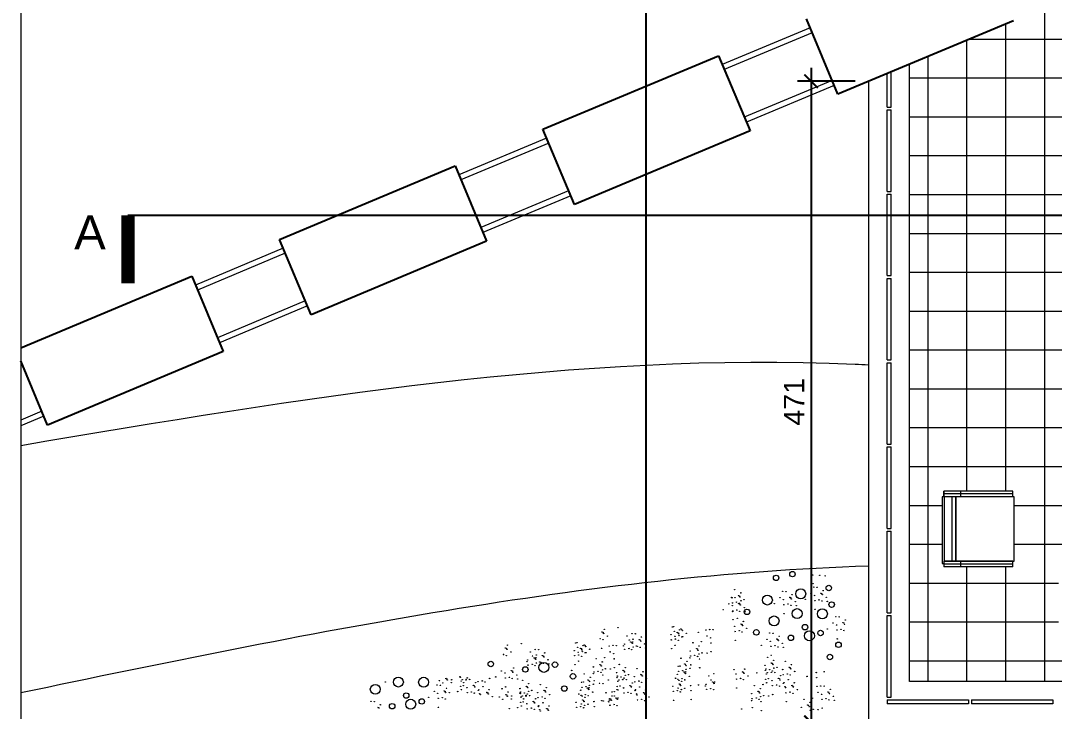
# Model space of a CAD drawing. Header units: millimetres. Extents: x 19901 to 59163, y 13732 to 30178.
# Drawn here: x 41635 to 42395, y 27761 to 28269 of the extents above; entities that cross this region are included whole.
import ezdxf

# ---------------------------------------------------------------- set-up
doc = ezdxf.new("R2010")
doc.units = ezdxf.units.MM
doc.layers.get('0').update_dxf_attribs({"lineweight": 18})
doc.layers.add('A-ANNO-SYMB', color=3, linetype='Continuous')
doc.layers.add('A-ANNO-TEXT', color=3, linetype='Continuous')
for name, color, linetype, lineweight in [('A-FURN', 8, 'Continuous', 13), ('Curve di livello', 6, 'Continuous', 9), ('MURO', 1, 'Continuous', 25), ('Pavimentazione esterna', 51, 'Continuous', 15), ('QUOTE', 252, 'Continuous', 13), ('Vegetazione', 53, 'Continuous', 9), ('Verde', 86, 'Continuous', 5), ('Vetro', 150, 'Continuous', 15), ('Wall', 255, 'Continuous', 20)]:
    doc.layers.add(name, color=color, linetype=linetype, lineweight=lineweight)
doc.styles.get("Standard").update_dxf_attribs({"font": 'arial.ttf'})
doc.dimstyles.new('1-1', dxfattribs={"dimtxt": 15, "dimasz": 10, "dimexe": 10, "dimexo": 10, "dimgap": 5, "dimtad": 1, "dimdec": 0, "dimtxsty": 'Standard', "dimblk": 'ARCHTICK', "dimcen": 2.5, "dimdle": 10, "dimadec": 0, "dimazin": 0, "dimtfac": 1, "dimtdec": 0, "dimtmove": 0, "dimatfit": 3, "dimldrblk": 'ARCHTICK', "dimfxl": 1, "dimarcsym": 0})
pattern_1 = [(90, (15327.046, 10910.573), (-28.575, 0), []), (180, (15327.046, 10910.573), (-2e-15, -28.575), [])]

# ---------------------------------------------------------------- blocks, each defined once
blk = doc.blocks.new('_ArchTick')
at = {"color": 0, "linetype": 'ByBlock', "const_width": 0.15}
blk.add_lwpolyline([(-0.5, -0.5), (0.5, 0.5)], dxfattribs=at)
blk = doc.blocks.new('*D115')
at = {"layer": 'Defpoints', "color": 0, "transparency": 16777216}
for p in [(42258.16, 28224.59), (42215.8, 27753.14), (42258.16, 27753.14)]:
    blk.add_point(p, dxfattribs=at)
at = {"layer": 'QUOTE', "color": 0, "lineweight": -2, "transparency": 16777216}
for p, q in [((42215.8, 28234.59), (42215.8, 27743.14)), ((42248.16, 28224.59), (42205.8, 28224.59)), ((42248.16, 27753.14), (42205.8, 27753.14))]:
    blk.add_line(p, q, dxfattribs=at)
at = {"layer": 'QUOTE', "color": 0, "lineweight": -2, "transparency": 16777216, "xscale": 10, "yscale": 10, "zscale": 10}
for p, rotation in [((42215.8, 28224.59), 90), ((42215.8, 27753.14), 270)]:
    blk.add_blockref('_ArchTick', p, dxfattribs=dict(at, rotation=rotation))
at = {"layer": 'QUOTE', "color": 0, "transparency": 16777216, "insert": (42203.27, 27988.87), "char_height": 15, "attachment_point": 5, "rotation": 90}
blk.add_mtext('471', dxfattribs=at)

msp = doc.modelspace()

# ---------------------------------------------------------------- hatches: boundary and pattern name
at = {"layer": 'Pavimentazione esterna'}
h = msp.add_hatch(dxfattribs=at)
h.set_pattern_fill('ANSI37', color=256, scale=9, angle=45)
h.set_pattern_definition(pattern_1)
edge = h.paths.add_edge_path()
edge.add_line((42679.79, 28332.66), (42683.16, 28332.63))
edge.add_line((42683.16, 28332.63), (42683.16, 28335.41))
edge.add_line((42683.16, 28335.41), (42683.16, 28399.86))
edge.add_line((42683.16, 28399.86), (42683.16, 28402.56))
edge.add_line((42683.16, 28402.56), (42622.88, 28377.32))
edge.add_line((42622.88, 28377.32), (42620.18, 28383.77))
edge.add_line((42620.18, 28383.77), (42537.16, 28349.01))
edge.add_line((42537.16, 28349.01), (42539.87, 28342.56))
edge.add_line((42539.87, 28342.56), (42429.18, 28296.21))
edge.add_line((42429.18, 28296.21), (42426.48, 28302.66))
edge.add_line((42426.48, 28302.66), (42384.97, 28285.28))
edge.add_line((42384.97, 28285.28), (42616.41, 28277.68))
edge.add_line((42616.41, 28277.68), (42616.41, 28282.68))
edge.add_line((42616.41, 28282.68), (42649.69, 28282.68))
edge.add_line((42649.69, 28282.68), (42649.69, 28302.47))
edge.add_arc((42651.41, 28307.68), 5.48, 111.02062, 251.71295, ccw=False)
edge.add_arc((42651.41, 28313.16), 2, -10.51031, 190.51031, ccw=False)
edge.add_arc((42651.41, 28307.68), 5.48, -71.71295, 68.97938, ccw=False)
edge.add_line((42653.13, 28302.47), (42653.13, 28282.68))
edge.add_line((42653.13, 28282.68), (42679.41, 28282.68))
edge.add_line((42679.41, 28282.68), (42679.79, 28332.66))
edge = h.paths.add_edge_path()
edge.add_line((42687.66, 28088.26), (42683.16, 28088.26))
edge.add_line((42683.16, 28088.26), (42683.16, 28084.49))
edge.add_line((42683.16, 28084.49), (42610.79, 28084.49))
edge.add_arc((42683.16, 28088.26), 72.47, 182.97774, 270)
edge.add_line((42683.16, 28015.79), (42687.66, 28015.79))
edge.add_line((42687.66, 28015.79), (42687.66, 28088.26))
h.paths.add_polyline_path([(42384.97, 28285.28), (42364.61, 28269.17), (42346.16, 28261.44), (42288.16, 28237.16), (42288.16, 27957.72), (42384.97, 27957.72)])
edge = h.paths.add_edge_path(flags=0)
edge.add_arc((42488.22, 28159.23), 69.1, 0, 360)
h.paths.add_polyline_path([(42593.56, 28278.43), (42384.97, 28285.28), (42384.97, 27957.72), (42583.02, 27957.72)])
edge = h.paths.add_edge_path(flags=0)
edge.add_arc((42488.22, 28159.23), 69.1, 0, 360)
edge = h.paths.add_edge_path(flags=16)
edge.add_arc((42488.22, 28159.23), 80, 0, 180)
edge.add_arc((42488.22, 28159.23), 80, 180, 360)
h = msp.add_hatch(dxfattribs=at)
h.set_pattern_fill('ANSI37', color=256, scale=9, angle=45)
h.set_pattern_definition(pattern_1)
h.paths.add_polyline_path([(42384.97, 27957.72), (42288.16, 27957.72), (42288.16, 27783.14), (42384.97, 27783.14)])
h.paths.add_polyline_path([(42364.15, 27923.17), (42364.15, 27918.99), (42365.24, 27918.99), (42365.24, 27871.65), (42364.15, 27871.65), (42364.15, 27867.47), (42313.41, 27867.47), (42313.41, 27869.46), (42313.41, 27869.91), (42312.12, 27869.91), (42312.12, 27919.09), (42313.41, 27919.09), (42313.34, 27919.48), (42313.33, 27920.37), (42313.38, 27921.18), (42313.41, 27921.18), (42313.34, 27921.58), (42313.33, 27922.46), (42313.37, 27923.17)], flags=16)
h.paths.add_polyline_path([(42325.82, 27869.56), (42364.15, 27869.56), (42364.15, 27869.46), (42325.82, 27869.46)], flags=0)
h.paths.add_polyline_path([(42517.59, 27957.72), (42384.97, 27957.72), (42384.97, 27783.14), (42517.59, 27783.14)])
h.paths.add_polyline_path([(42411.54, 27945.59), (42491.4, 27945.59), (42491.4, 27901.59), (42411.54, 27901.59)], flags=16)
h.paths.add_polyline_path([(42402, 27872.55), (42449.33, 27872.55), (42449.33, 27871.47), (42453.62, 27871.47), (42453.62, 27872.55), (42500.95, 27872.55), (42500.95, 27871.47), (42505.13, 27871.47), (42505.13, 27820.68), (42504.42, 27820.64), (42503.54, 27820.66), (42503.14, 27820.72), (42503.04, 27820.72), (42503.04, 27820.68), (42502.33, 27820.64), (42501.44, 27820.66), (42501.05, 27820.72), (42501.05, 27819.43), (42451.87, 27819.43), (42451.87, 27820.72), (42451.52, 27820.72), (42451.17, 27820.72), (42451.17, 27819.43), (42402, 27819.43), (42402, 27820.69), (42401.18, 27820.64), (42400.3, 27820.66), (42399.9, 27820.72), (42399.8, 27820.72), (42399.8, 27820.68), (42399.09, 27820.64), (42398.2, 27820.66), (42397.81, 27820.72), (42397.81, 27871.47), (42402, 27871.47)], flags=16)
h.paths.add_polyline_path([(42399.9, 27833.13), (42401.89, 27833.13), (42401.89, 27829.52), (42449.43, 27829.52), (42449.43, 27833.13), (42451.42, 27833.13), (42451.42, 27871.47), (42451.52, 27871.47), (42451.52, 27833.13), (42449.43, 27833.13), (42449.43, 27820.87), (42401.89, 27820.87), (42401.89, 27820.72), (42399.9, 27820.72)], flags=0)
h.paths.add_polyline_path([(42583.02, 27957.72), (42517.59, 27957.72), (42517.59, 27783.14), (42683.16, 27783.14)])
h.paths.add_polyline_path([(42537.71, 27918.99), (42538.79, 27918.99), (42538.79, 27923.17), (42589.57, 27923.17), (42589.62, 27922.46), (42589.6, 27921.58), (42589.54, 27921.18), (42589.54, 27921.08), (42589.57, 27921.08), (42589.62, 27920.37), (42589.6, 27919.48), (42589.54, 27919.09), (42590.83, 27919.09), (42590.83, 27869.91), (42589.54, 27869.91), (42589.54, 27869.56), (42589.54, 27867.47), (42538.79, 27867.47), (42538.79, 27871.65), (42537.71, 27871.65)], flags=16)
h.paths.add_polyline_path([(42577.13, 27869.46), (42538.79, 27869.46), (42538.79, 27869.56), (42577.13, 27869.56)], flags=0)

# ---------------------------------------------------------------- linework, layer by layer
for p, q in [((41634.61, 28849.8), (41634.61, 27956.85)), ((41634.61, 28849.8), (41634.61, 27956.85)), ((41634.61, 27956.85), (41634.61, 27775.05)), ((41634.61, 27774.99), (41634.57, 27644.26))]:
    msp.add_line(p, q)
at = {"layer": 'A-ANNO-SYMB'}
for p, q in [((42094.27, 28894.92), (42094.27, 26705.81)), ((43136.4, 28125.9), (41713.49, 28125.9))]:
    msp.add_line(p, q, dxfattribs=at)
at = {"layer": 'A-ANNO-SYMB', "const_width": 10}
msp.add_lwpolyline([(41713.49, 28075.9), (41713.49, 28125.9)], dxfattribs=at)
at = {"layer": 'A-FURN', "lineweight": 20}
for p, q in [((42364.15, 27919.09), (42312.12, 27919.09)), ((42312.12, 27919.09), (42312.12, 27869.91)), ((42313.33, 27922.46), (42313.37, 27923.17)), ((42313.34, 27921.58), (42313.33, 27922.46)), ((42313.33, 27920.37), (42313.37, 27921.08)), ((42313.34, 27919.48), (42313.33, 27920.37)), ((42313.41, 27921.18), (42313.34, 27921.58)), ((42313.41, 27919.09), (42313.34, 27919.48)), ((42364.15, 27923.17), (42313.37, 27923.17)), ((42364.15, 27921.08), (42313.37, 27921.08)), ((42313.41, 27923.17), (42313.41, 27921.18)), ((42364.15, 27921.18), (42313.41, 27921.18)), ((42313.41, 27921.08), (42313.41, 27919.09)), ((42365.24, 27918.99), (42313.56, 27918.99)), ((42313.56, 27918.99), (42313.56, 27871.65)), ((42319.62, 27871.65), (42319.62, 27919.09)), ((42322.21, 27919.09), (42322.21, 27871.65)), ((42322.21, 27871.65), (42322.21, 27919.09)), ((42325.82, 27918.99), (42325.82, 27923.17)), ((42364.15, 27919.09), (42364.15, 27923.17)), ((42365.24, 27871.65), (42365.24, 27918.99)), ((42312.12, 27869.91), (42313.41, 27869.91)), ((42313.41, 27871.55), (42313.41, 27869.56)), ((42364.15, 27871.55), (42313.41, 27871.55)), ((42364.15, 27869.56), (42313.41, 27869.56)), ((42313.41, 27869.46), (42313.41, 27867.47)), ((42364.15, 27869.46), (42313.41, 27869.46)), ((42364.15, 27867.47), (42313.41, 27867.47)), ((42313.56, 27871.65), (42365.24, 27871.65)), ((42325.82, 27867.36), (42325.82, 27871.65)), ((42364.15, 27867.47), (42352.36, 27867.47)), ((42364.15, 27867.47), (42364.15, 27871.55))]:
    msp.add_line(p, q, dxfattribs=at)
at = {"layer": 'Curve di livello'}
msp.add_open_spline([(41634.61, 27956.85), (41839.16, 27991.25), (42047.03, 28026.21), (42254.84, 28016.32), (42258.16, 28016.15)], degree=3, knots=[0, 0, 0, 0, 616.486041, 626.504857, 626.504857, 626.504857, 626.504857], dxfattribs=at)
msp.add_open_spline([(41634.61, 27775.05), (41843.31, 27818.4), (42052.02, 27861.76), (42258.16, 27868.28)], degree=3, dxfattribs=at)
at = {"layer": 'MURO'}
for p, q in [((42235.48, 28215.1), (42212.3, 28270.44)), ((42364.61, 28269.17), (42235.48, 28215.1)), ((42018.6, 28189.33), (42147.73, 28243.4)), ((42147.73, 28243.4), (42170.91, 28188.06)), ((42041.77, 28133.99), (42018.6, 28189.33)), ((42170.91, 28188.06), (42041.77, 28133.99)), ((41824.89, 28108.22), (41954.03, 28162.29)), ((41954.03, 28162.29), (41977.21, 28106.95)), ((41848.07, 28052.87), (41824.89, 28108.22)), ((41977.21, 28106.95), (41848.07, 28052.87)), ((41634.61, 28028.54), (41760.33, 28081.18)), ((41760.33, 28081.18), (41783.5, 28025.84)), ((41783.5, 28025.84), (41654.37, 27971.76)), ((41654.37, 27971.76), (41634.61, 28018.95))]:
    msp.add_line(p, q, dxfattribs=at)
at = {"layer": 'Vegetazione'}
for centre, radius in [((42190.08, 27859.36), 2.02), ((42202.1, 27862.16), 2.02), ((42208.18, 27847.65), 3.67), ((42228.79, 27851.94), 2.02), ((42183.66, 27843.07), 3.67), ((42168.65, 27834.37), 2.02), ((42205.53, 27833.08), 3.67), ((42224.1, 27832.91), 3.67), ((42230.92, 27839.72), 2.02), ((42188.57, 27827.7), 3.67), ((42175.54, 27819.27), 2.02), ((42211.33, 27823.12), 2.02), ((42214.59, 27816.77), 3.67), ((42222.76, 27818.79), 2.02), ((42200.96, 27815.27), 2.02), ((42235.97, 27810.16), 2.02), ((41980.26, 27796.04), 2.02), ((42019.31, 27793.54), 3.67), ((42027.48, 27795.56), 2.02), ((42229.61, 27801.21), 2.02), ((42005.68, 27792.04), 2.02), ((42040.69, 27786.93), 2.02), ((41912.3, 27782.78), 3.67), ((41930.88, 27782.6), 3.67), ((41895.34, 27777.4), 3.67), ((41918.1, 27772.81), 2.02), ((42034.33, 27777.98), 2.02), ((41907.73, 27764.97), 2.02), ((41921.36, 27766.46), 3.67), ((41929.53, 27768.48), 2.02)]:
    msp.add_circle(centre, radius, dxfattribs=at)
at = {"layer": 'Verde'}
for centre in [(42217.05, 27861.56), (42222.21, 27861.2), (42226.21, 27860.88), (42159.67, 27850.69), (42217.25, 27855.06), (42217.73, 27852.53), (42220.24, 27852.38), (42224.68, 27850.07), (42157.31, 27844.97), (42157.69, 27844.71), (42159.82, 27844.82), (42162.41, 27846.37), (42163.05, 27846.09), (42163.53, 27845.26), (42164.1, 27848.37), (42164.25, 27842.5), (42166.48, 27843.28), (42192.85, 27844.73), (42194.93, 27849.42), (42195.45, 27843.3), (42197.43, 27849.27), (42200.18, 27844.96), (42200.82, 27844.68), (42201.29, 27843.84), (42201.87, 27846.96), (42211.57, 27843.52), (42215.66, 27847.84), (42218.26, 27846.41), (42218.57, 27842.69), (42221.61, 27843.2), (42222.99, 27848.07), (42223.63, 27847.79), (42223.73, 27842.33), (42224.1, 27846.95), (42227.05, 27844.98), (42227.73, 27842.01), (42151.15, 27835.96), (42155.24, 27840.28), (42157.84, 27838.85), (42158, 27840.99), (42158.15, 27835.13), (42158.2, 27834.49), (42161.04, 27841.51), (42161.19, 27835.64), (42162.57, 27840.51), (42163.15, 27840.64), (42163.21, 27840.23), (42163.31, 27834.77), (42163.68, 27839.39), (42166.63, 27837.41), (42167.31, 27834.45), (42188.76, 27840.41), (42195.76, 27839.58), (42198.81, 27840.09), (42200.92, 27839.22), (42204.24, 27841.87), (42204.92, 27838.9), (42218.77, 27836.19), (42158.35, 27828.63), (42161.55, 27829.64), (42165.99, 27827.32), (42195.97, 27833.08), (42233.99, 27830.86), (42236.49, 27830.71), (42240.93, 27828.39), (42062.07, 27819.59), (42062.71, 27819.31), (42063.76, 27821.59), (42073.8, 27822.69), (42113.78, 27823.25), (42114.68, 27823.49), (42115.31, 27820.06), (42117.43, 27819.17), (42119.12, 27821.17), (42120.03, 27821.72), (42120.67, 27821.44), (42121.15, 27820.6), (42132.81, 27819.33), (42138.41, 27821.04), (42141.25, 27821.39), (42143.76, 27821.24), (42159.57, 27823.67), (42159.88, 27819.94), (42162.93, 27820.46), (42164.3, 27825.32), (42164.94, 27825.05), (42165.04, 27819.59), (42165.42, 27824.21), (42168.36, 27822.23), (42227.82, 27821.85), (42231.91, 27826.16), (42234.51, 27824.74), (42234.82, 27821.01), (42237.87, 27821.53), (42239.24, 27826.4), (42239.88, 27826.12), (42239.98, 27820.66), (42240.36, 27825.28), (42043.58, 27811.78), (42060.7, 27814.73), (42062.82, 27813.85), (42063.19, 27818.48), (42066.14, 27816.5), (42080.45, 27816.6), (42082.05, 27813.7), (42083.2, 27812.28), (42083.84, 27812), (42084.12, 27818.4), (42084.65, 27812.28), (42084.89, 27814.28), (42086.63, 27818.25), (42089.37, 27813.94), (42090.01, 27813.66), (42090.49, 27812.82), (42091.06, 27815.93), (42112.7, 27817.52), (42113.01, 27813.79), (42115.62, 27816.33), (42116.06, 27814.31), (42118.07, 27818.9), (42118.17, 27813.44), (42118.55, 27818.06), (42118.66, 27816.85), (42120.77, 27815.98), (42121.49, 27816.08), (42124.1, 27818.62), (42128.86, 27811.62), (42135.09, 27812.38), (42139.18, 27816.69), (42141.78, 27815.27), (42160.09, 27813.44), (42183.31, 27814.1), (42185.38, 27818.8), (42185.91, 27812.67), (42187.89, 27818.65), (42190.64, 27814.33), (42191.28, 27814.06), (42191.75, 27813.22), (42192.33, 27816.33), (42235.03, 27814.51), (41990.97, 27807.88), (41991.61, 27807.6), (41992.09, 27806.76), (41992.66, 27809.88), (41995.04, 27804.79), (42002.7, 27810.97), (42009.35, 27804.88), (42013.02, 27806.69), (42015.53, 27806.54), (42019.96, 27804.22), (42041.6, 27805.8), (42042.68, 27811.54), (42044.21, 27808.34), (42044.52, 27804.62), (42046.33, 27807.46), (42046.97, 27807.18), (42047.44, 27806.34), (42047.56, 27805.14), (42048.02, 27809.46), (42048.93, 27810), (42049.57, 27809.72), (42049.67, 27804.26), (42050.05, 27808.89), (42050.39, 27804.37), (42052.99, 27806.91), (42061.71, 27807.62), (42067.31, 27809.32), (42068.08, 27804.98), (42070.15, 27809.68), (42072.66, 27809.53), (42077.95, 27809.39), (42078.47, 27810.62), (42078.78, 27806.9), (42081.83, 27807.42), (42083.94, 27806.54), (42084.31, 27811.17), (42084.96, 27808.55), (42087.26, 27809.19), (42088, 27809.07), (42090.11, 27808.2), (42093.44, 27810.84), (42094.11, 27807.88), (42113.22, 27807.29), (42115.82, 27809.83), (42126.88, 27805.65), (42131.6, 27807.3), (42132.24, 27807.03), (42132.72, 27806.19), (42133.29, 27809.3), (42135.66, 27804.21), (42139.28, 27803.99), (42142.09, 27811.54), (42142.29, 27805.04), (42179.22, 27809.79), (42186.22, 27808.95), (42189.27, 27809.47), (42191.38, 27808.6), (42194.7, 27811.24), (42195.38, 27808.28), (41989.6, 27803.01), (41991.72, 27802.14), (42006.85, 27797.68), (42007.37, 27798.91), (42010.94, 27801.99), (42012.1, 27800.57), (42012.74, 27800.29), (42013.21, 27799.45), (42013.55, 27800.56), (42013.79, 27802.57), (42013.86, 27796.84), (42016.16, 27797.48), (42016.9, 27797.36), (42018.27, 27802.22), (42018.91, 27801.94), (42019.01, 27796.48), (42019.39, 27801.11), (42022.33, 27799.13), (42041.91, 27802.08), (42044.72, 27798.12), (42044.96, 27802.59), (42047.07, 27801.72), (42057.76, 27799.91), (42062.19, 27797.59), (42063.98, 27800.67), (42070.68, 27803.55), (42070.99, 27799.83), (42120.04, 27800.3), (42124.47, 27797.98), (42126.75, 27800.57), (42127.19, 27801.92), (42130.23, 27802.44), (42132.34, 27801.57), (42133.44, 27803.45), (42133.75, 27799.73), (42183.88, 27801.01), (42186.43, 27802.45), (42186.62, 27796.7), (42187.26, 27796.42), (42188.31, 27798.69), (42196.93, 27797.94), (41988.03, 27790.87), (41990.63, 27789.44), (41995.36, 27791.1), (41996, 27790.83), (41996.48, 27789.99), (41997.05, 27793.1), (42007.68, 27795.19), (42010.72, 27795.7), (42012.84, 27794.83), (42023.01, 27796.16), (42039.75, 27791.28), (42042.12, 27795.58), (42055.65, 27788.85), (42055.78, 27793.93), (42056.09, 27790.21), (42059.13, 27790.72), (42060.5, 27795.59), (42061.14, 27795.31), (42061.24, 27789.85), (42061.62, 27794.48), (42062.34, 27791.74), (42064.56, 27792.5), (42068.18, 27792.28), (42071.19, 27793.33), (42072.74, 27789.71), (42074.72, 27795.69), (42077.46, 27791.37), (42078.1, 27791.09), (42078.58, 27790.26), (42079.15, 27793.37), (42087.78, 27792.62), (42092.21, 27790.3), (42118.06, 27794.33), (42118.37, 27790.6), (42119.48, 27794.45), (42121.41, 27791.12), (42122.23, 27790.13), (42122.78, 27795.99), (42122.87, 27789.85), (42123.34, 27789.02), (42123.42, 27795.71), (42123.52, 27790.25), (42123.9, 27794.87), (42123.91, 27792.13), (42126.85, 27792.89), (42127.39, 27795.42), (42133.95, 27793.23), (42144.27, 27788.94), (42159.04, 27791.79), (42165.29, 27790.26), (42165.93, 27789.98), (42166.41, 27789.14), (42166.98, 27792.25), (42175.84, 27789.54), (42181.9, 27795.04), (42182.21, 27791.31), (42182.54, 27792.42), (42183.67, 27789.58), (42185.25, 27791.83), (42186.51, 27789.93), (42187.36, 27790.96), (42187.74, 27795.58), (42188.38, 27792.97), (42189.02, 27789.78), (42190.68, 27793.6), (42194.95, 27791.97), (42198.31, 27788.76), (42199.68, 27793.63), (42200.32, 27793.35), (42200.8, 27792.51), (42201.37, 27795.62), (42203.74, 27790.53), (42219.58, 27789.76), (42225.42, 27790.3), (41902.74, 27782.77), (41942.52, 27783.71), (41945, 27782.03), (41947.25, 27785.37), (41947.88, 27785.09), (41948.36, 27784.26), (41951.31, 27782.28), (41951.49, 27784.41), (41957.56, 27786.62), (41957.85, 27786.18), (41958.49, 27783.57), (41959.31, 27784.45), (41960.3, 27782.3), (41961.99, 27784.3), (41962.16, 27784.8), (41963.01, 27785.83), (41964.66, 27784.65), (41969.1, 27782.33), (41970.91, 27783.11), (41973.95, 27783.63), (41976.07, 27782.76), (41979.39, 27785.4), (41983.94, 27786.56), (41990.94, 27785.72), (41993.99, 27786.24), (41996.1, 27785.37), (41999.42, 27788.01), (42000.1, 27785.05), (42003.62, 27783.97), (42008.05, 27781.65), (42046.96, 27782.61), (42048.38, 27782.73), (42048.94, 27788.59), (42051.68, 27784.27), (42052.32, 27783.99), (42052.8, 27783.16), (42053.37, 27786.27), (42055.75, 27781.18), (42056.29, 27783.71), (42060.2, 27781.84), (42062.65, 27788.02), (42062.85, 27781.51), (42066.69, 27784.21), (42073.05, 27785.99), (42073.38, 27787.1), (42073.69, 27783.38), (42074.51, 27784.26), (42076.09, 27786.5), (42077.35, 27784.61), (42078.2, 27785.63), (42079.22, 27787.64), (42079.86, 27784.46), (42081.53, 27788.28), (42084.29, 27782.14), (42085.8, 27786.64), (42086.11, 27782.92), (42089.15, 27783.43), (42090.52, 27788.3), (42091.16, 27788.02), (42091.26, 27782.56), (42091.64, 27787.18), (42094.59, 27785.21), (42116.11, 27785.59), (42117.5, 27788.47), (42117.81, 27784.75), (42118.57, 27784.1), (42118.85, 27781.27), (42120.54, 27783.27), (42120.85, 27785.27), (42122.97, 27784.39), (42126.29, 27787.04), (42138.62, 27781.16), (42140.61, 27787.14), (42142.2, 27784.24), (42143.35, 27782.82), (42143.99, 27782.54), (42144.47, 27781.71), (42144.8, 27782.82), (42160.57, 27788.6), (42160.88, 27784.88), (42163.92, 27785.39), (42166.03, 27784.52), (42169.36, 27787.16), (42182.41, 27784.81), (42182.85, 27788.7), (42183.05, 27782.2), (42184.44, 27785.23), (42187.04, 27783.81), (42191.76, 27785.47), (42192.4, 27785.19), (42192.88, 27784.35), (42193.45, 27787.46), (42195.26, 27788.24), (42195.47, 27781.74), (42195.83, 27782.37), (42198.97, 27784.53), (42200.42, 27787.89), (42203.41, 27782.21), (42212.89, 27786.87), (42219.89, 27786.03), (41938.68, 27775.86), (41940.76, 27780.56), (41941.28, 27774.43), (41943.26, 27780.41), (41946.01, 27776.09), (41946.65, 27775.81), (41947.13, 27774.98), (41947.7, 27778.09), (41949.76, 27775.03), (41955.99, 27775.79), (41958.05, 27779.68), (41958.7, 27777.07), (41960.08, 27780.1), (41962.68, 27778.68), (41962.99, 27774.95), (41966.04, 27775.47), (41967.41, 27780.33), (41968.05, 27780.06), (41968.15, 27774.6), (41968.53, 27779.22), (41971.11, 27776.61), (41971.47, 27777.24), (41972.15, 27774.28), (41974.62, 27779.39), (41977.36, 27775.08), (41978, 27774.8), (41978.48, 27773.96), (41979.05, 27777.08), (41988.6, 27777.78), (41991.15, 27779.22), (41993.03, 27775.46), (42001.64, 27778), (42001.66, 27774.71), (42001.95, 27774.28), (42002.28, 27775.39), (42004.99, 27774.79), (42006.36, 27779.66), (42007, 27779.38), (42007.1, 27773.92), (42007.48, 27778.54), (42008.12, 27775.93), (42010.43, 27776.57), (42014.7, 27774.93), (42016.68, 27780.9), (42019.42, 27776.59), (42020.06, 27776.31), (42020.54, 27775.47), (42021.11, 27778.58), (42045.01, 27773.87), (42046.4, 27776.76), (42047.27, 27778.89), (42049.75, 27773.55), (42050.31, 27779.41), (42051.13, 27778.42), (42051.77, 27778.14), (42052.24, 27777.3), (42052.42, 27778.53), (42052.81, 27780.42), (42055.19, 27775.33), (42064.96, 27774.84), (42069.5, 27775.42), (42071.19, 27775.6), (42073.17, 27777.23), (42073.25, 27779.49), (42073.89, 27776.88), (42075.28, 27779.91), (42077.88, 27778.48), (42078.19, 27774.76), (42081.23, 27775.27), (42082.61, 27780.14), (42083.25, 27779.86), (42083.35, 27774.4), (42083.72, 27779.03), (42086.31, 27776.42), (42086.67, 27777.05), (42087.35, 27774.08), (42089.82, 27779.2), (42092.56, 27774.89), (42093.2, 27774.61), (42093.68, 27773.77), (42094.25, 27776.88), (42114.13, 27779.61), (42114.44, 27775.89), (42117.48, 27776.4), (42118.01, 27778.25), (42119.49, 27780.99), (42119.6, 27775.53), (42119.97, 27780.15), (42120.46, 27777.26), (42122.92, 27778.18), (42127.15, 27780.15), (42127.46, 27776.43), (42133, 27780.69), (42138.1, 27779.93), (42138.94, 27777.44), (42141.98, 27777.96), (42144.09, 27777.09), (42161.08, 27778.38), (42172.14, 27774.19), (42174.12, 27780.16), (42176.86, 27775.85), (42177.5, 27775.57), (42177.98, 27774.73), (42178.55, 27777.84), (42180.35, 27780.92), (42187.35, 27780.08), (42187.55, 27773.58), (42190.39, 27780.6), (42192.51, 27779.73), (42196.51, 27779.41), (42196.99, 27778.55), (42197.3, 27774.83), (42200.35, 27775.34), (42201.72, 27780.21), (42202.36, 27779.93), (42202.46, 27774.47), (42202.83, 27779.09), (42205.78, 27777.12), (42220.1, 27779.53), (42220.86, 27775.19), (42222.94, 27779.89), (42223.47, 27773.76), (42225.45, 27779.73), (42228.19, 27775.42), (42228.83, 27775.14), (42229.31, 27774.3), (42229.88, 27777.42), (41892.15, 27768.5), (41894.66, 27768.35), (41899.1, 27766.03), (41934.59, 27771.55), (41941.59, 27770.71), (41944.64, 27771.23), (41946.75, 27770.36), (41972.64, 27773.42), (41981.43, 27771.99), (41986.62, 27771.81), (41989.1, 27770.13), (41991.34, 27773.47), (41991.98, 27773.19), (41992.46, 27772.35), (41995.41, 27770.37), (41995.59, 27772.5), (42002.15, 27767.78), (42002.59, 27771.66), (42003.41, 27772.54), (42004.18, 27768.2), (42004.4, 27770.4), (42006.09, 27772.39), (42006.25, 27772.89), (42006.78, 27766.77), (42008.76, 27772.74), (42011.51, 27768.43), (42012.15, 27768.15), (42012.62, 27767.31), (42013.19, 27770.43), (42015.01, 27771.2), (42018.05, 27771.72), (42018.72, 27767.49), (42020.16, 27770.85), (42023.48, 27773.49), (42043.03, 27767.9), (42046.71, 27773.04), (42046.91, 27766.54), (42047.47, 27772.39), (42047.75, 27769.56), (42048.39, 27769.28), (42048.87, 27768.44), (42049.44, 27771.55), (42051.82, 27766.46), (42051.87, 27772.68), (42056.05, 27768.44), (42061.9, 27768.98), (42062.98, 27768.86), (42067, 27768.22), (42067.52, 27769.45), (42067.7, 27770.52), (42068.34, 27770.24), (42068.82, 27769.41), (42069.39, 27772.52), (42070.88, 27766.24), (42071.1, 27772.53), (42072.25, 27771.11), (42072.89, 27770.83), (42073.37, 27769.99), (42073.7, 27771.1), (42087.84, 27773.23), (42088.15, 27769.5), (42091.19, 27770.02), (42093.3, 27769.15), (42096.62, 27771.79), (42114.64, 27769.39), (42127.67, 27769.93), (42172.01, 27769.11), (42172.45, 27770.46), (42175.49, 27770.98), (42177.6, 27770.11), (42178.7, 27771.99), (42179.01, 27768.27), (42180.93, 27772.75), (42184.54, 27772.54), (42197.51, 27768.33), (42210.54, 27770.11), (42214.98, 27767.8), (42216.77, 27770.87), (42223.78, 27770.04), (42226.82, 27770.55), (42228.93, 27769.68), (42232.25, 27772.33), (42232.93, 27769.36), (41897.41, 27764.03), (41898.05, 27763.75), (41941.8, 27764.21), (41993.86, 27763.12), (42000.09, 27763.88), (42002.79, 27765.16), (42007.09, 27763.05), (42010.13, 27763.56), (42012.25, 27762.69), (42015.21, 27764.7), (42015.57, 27765.34), (42016.25, 27762.37), (42016.74, 27761.51), (42021.46, 27763.17), (42022.1, 27762.89), (42022.58, 27762.06), (42023.15, 27765.17), (42043.34, 27764.18), (42046.38, 27764.69), (42048.49, 27763.82), (42049.36, 27765.55), (42056.36, 27764.71), (42067.83, 27765.73), (42072.99, 27765.37), (42164.74, 27762.99), (42172.65, 27763.96), (42179.21, 27761.77), (42208.56, 27764.14), (42213.29, 27765.8), (42213.93, 27765.52), (42214.4, 27764.68), (42215.13, 27761.95), (42217.35, 27762.71), (42220.97, 27762.49), (42223.98, 27763.54)]:
    msp.add_circle(centre, 0.158, dxfattribs=at)
at = {"layer": 'Vetro'}
for p, q in [((42215.01, 28263.98), (42150.44, 28236.95)), ((42216.55, 28260.29), (42151.98, 28233.26)), ((42271.66, 28205.64), (42271.66, 28230.25)), ((42274.66, 28205.64), (42274.66, 28231.5)), ((42231.23, 28225.24), (42166.66, 28198.21)), ((42232.77, 28221.55), (42168.21, 28194.52)), ((42271.66, 28205.64), (42274.66, 28205.64)), ((42271.66, 28203.64), (42274.66, 28203.64)), ((42271.66, 28143.64), (42271.66, 28203.64)), ((42274.66, 28143.64), (42274.66, 28203.64)), ((42021.3, 28182.87), (41956.73, 28155.84)), ((42022.85, 28179.18), (41958.28, 28152.15)), ((42037.52, 28144.13), (41972.96, 28117.09)), ((42039.07, 28140.44), (41974.5, 28113.41)), ((42271.66, 28143.64), (42274.66, 28143.64)), ((42271.66, 28141.64), (42274.66, 28141.64)), ((42271.66, 28081.64), (42271.66, 28141.64)), ((42274.66, 28081.64), (42274.66, 28141.64)), ((41827.6, 28101.76), (41763.03, 28074.72)), ((41829.14, 28098.07), (41764.58, 28071.04)), ((42271.66, 28081.64), (42274.66, 28081.64)), ((42271.66, 28019.64), (42271.66, 28079.64)), ((42271.66, 28079.64), (42274.66, 28079.64)), ((42274.66, 28019.64), (42274.66, 28079.64)), ((41843.82, 28063.02), (41779.25, 28035.98)), ((41845.37, 28059.33), (41780.8, 28032.29)), ((41635.44, 28016.96), (41634.61, 28016.61)), ((42271.66, 28019.64), (42274.66, 28019.64)), ((42271.66, 27957.64), (42271.66, 28017.64)), ((42271.66, 28017.64), (42274.66, 28017.64)), ((42274.66, 27957.64), (42274.66, 28017.64)), ((41650.12, 27981.91), (41634.61, 27975.42)), ((41651.66, 27978.22), (41634.61, 27971.08)), ((42271.66, 27957.64), (42274.66, 27957.64)), ((42271.66, 27895.64), (42271.66, 27955.64)), ((42271.66, 27955.64), (42274.66, 27955.64)), ((42274.66, 27895.64), (42274.66, 27955.64)), ((42271.66, 27895.64), (42274.66, 27895.64)), ((42271.66, 27893.64), (42274.66, 27893.64)), ((42271.66, 27833.64), (42271.66, 27893.64)), ((42274.66, 27833.64), (42274.66, 27893.64)), ((42271.66, 27833.64), (42274.66, 27833.64)), ((42271.66, 27771.64), (42271.66, 27831.64)), ((42271.66, 27831.64), (42274.66, 27831.64)), ((42274.66, 27771.64), (42274.66, 27831.64)), ((42271.66, 27771.64), (42274.66, 27771.64)), ((42271.66, 27769.64), (42331.66, 27769.64)), ((42271.66, 27769.64), (42271.66, 27766.64)), ((42331.66, 27766.64), (42271.66, 27766.64)), ((42331.66, 27769.64), (42331.66, 27766.64)), ((42333.66, 27769.64), (42393.66, 27769.64)), ((42333.66, 27769.64), (42333.66, 27766.64)), ((42393.66, 27766.64), (42333.66, 27766.64)), ((42393.66, 27769.64), (42393.66, 27766.64))]:
    msp.add_line(p, q, dxfattribs=at)
at = {"layer": 'Wall'}
for p, q in [((42288.16, 27783.14), (42288.16, 28237.16)), ((42258.16, 27753.14), (42258.16, 28224.59)), ((42683.16, 27783.14), (42288.16, 27783.14))]:
    msp.add_line(p, q, dxfattribs=at)

# ---------------------------------------------------------------- texts
at = {"layer": 'A-ANNO-TEXT', "insert": (41673.89, 28125.9), "char_height": 25, "attachment_point": 1}
msp.add_mtext_dynamic_manual_height_columns('A', width=92.544, gutter_width=12.5, heights=[0], dxfattribs=at)

# ---------------------------------------------------------------- dimensions: what is measured, and where the dimension line sits
at = {"layer": 'QUOTE'}
dim = msp.add_linear_dim(base=(42215.8, 27753.14), p1=(42258.16, 28224.59), p2=(42258.16, 27753.14), angle=90, dimstyle='1-1', dxfattribs=at)
dim.commit()
dim.dimension.update_dxf_attribs({"geometry": '*D115', "text_midpoint": (42215.8, 27988.87), "dimtype": 160})

doc.saveas('drawing.dxf')
